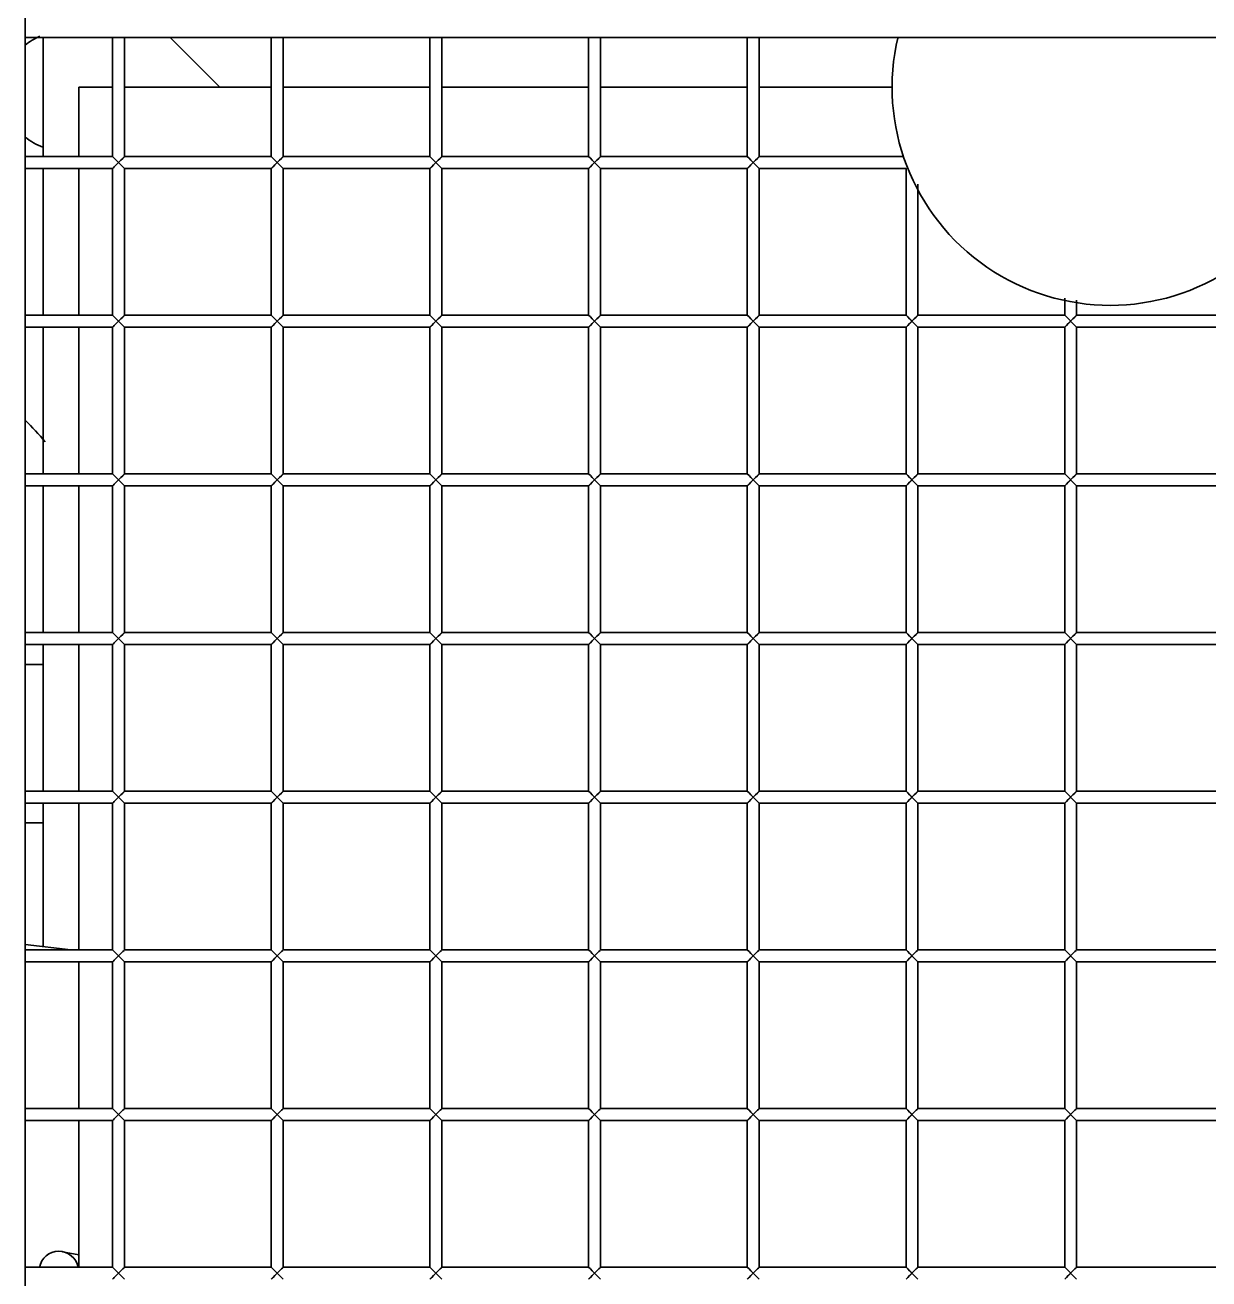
# Model space of a CAD drawing. Header units: millimetres. Extents: x 32496 to 166256, y 3504 to 23939.
# Drawn here: x 47029.1 to 47327.5, y 17152.9 to 17469 of the extents above; entities that cross this region are included whole.
import ezdxf

# ---------------------------------------------------------------- set-up
doc = ezdxf.new("R2010")
doc.units = ezdxf.units.MM
doc.layers.get('0').update_dxf_attribs({"lineweight": 35})

msp = doc.modelspace()

# ---------------------------------------------------------------- linework, layer by layer
at = {"linetype": 'Continuous'}
for p, q in [((47029.14, 17480.849), (47029.14, 16549.849)), ((47029.14, 17465.849), (47655.14, 17465.849)), ((47033.64, 17465.849), (47033.64, 17435.849)), ((47051.14, 17465.849), (47051.14, 17435.849)), ((47054.14, 17465.849), (47054.14, 17435.849)), ((47065.615, 17465.873), (47078.14, 17453.349)), ((47091.14, 17465.849), (47091.14, 17435.849)), ((47094.14, 17465.849), (47094.14, 17435.849)), ((47131.14, 17465.849), (47131.14, 17435.849)), ((47134.14, 17465.849), (47134.14, 17435.849)), ((47171.14, 17465.849), (47171.14, 17435.849)), ((47174.14, 17465.849), (47174.14, 17435.849)), ((47211.14, 17465.849), (47211.14, 17435.849)), ((47214.14, 17465.849), (47214.14, 17435.849)), ((47042.64, 17453.349), (47042.64, 17435.849)), ((47051.14, 17453.349), (47042.64, 17453.349)), ((47091.14, 17453.349), (47054.14, 17453.349)), ((47131.14, 17453.349), (47094.14, 17453.349)), ((47171.14, 17453.349), (47134.14, 17453.349)), ((47211.14, 17453.349), (47174.14, 17453.349)), ((47247.64, 17453.349), (47214.14, 17453.349)), ((47029.14, 17435.849), (47051.14, 17435.849)), ((47051.14, 17432.849), (47054.14, 17435.849)), ((47051.14, 17435.849), (47052.64, 17434.349)), ((47054.14, 17432.849), (47052.64, 17434.349)), ((47054.14, 17435.849), (47091.14, 17435.849)), ((47091.14, 17432.849), (47094.14, 17435.849)), ((47091.14, 17435.849), (47094.14, 17432.849)), ((47094.14, 17435.849), (47131.14, 17435.849)), ((47131.14, 17432.849), (47134.14, 17435.849)), ((47131.14, 17435.849), (47134.14, 17432.849)), ((47134.14, 17435.849), (47171.14, 17435.849)), ((47171.14, 17432.849), (47174.14, 17435.849)), ((47171.14, 17435.849), (47174.14, 17432.849)), ((47174.14, 17435.849), (47211.14, 17435.849)), ((47211.14, 17432.849), (47214.14, 17435.849)), ((47211.14, 17435.849), (47214.14, 17432.849)), ((47214.14, 17435.849), (47250.55, 17435.849)), ((47029.14, 17432.849), (47051.14, 17432.849)), ((47033.64, 17432.849), (47033.64, 17395.849)), ((47042.64, 17432.849), (47042.64, 17395.849)), ((47051.14, 17432.849), (47051.14, 17395.849)), ((47054.14, 17432.849), (47054.14, 17395.849)), ((47054.14, 17432.849), (47091.14, 17432.849)), ((47091.14, 17432.849), (47091.14, 17395.849)), ((47094.14, 17432.849), (47094.14, 17395.849)), ((47094.14, 17432.849), (47131.14, 17432.849)), ((47131.14, 17432.849), (47131.14, 17395.849)), ((47134.14, 17432.849), (47134.14, 17395.849)), ((47134.14, 17432.849), (47171.14, 17432.849)), ((47171.14, 17432.849), (47171.14, 17395.849)), ((47174.14, 17432.849), (47174.14, 17395.849)), ((47174.14, 17432.849), (47211.14, 17432.849)), ((47211.14, 17432.849), (47211.14, 17395.849)), ((47214.14, 17432.849), (47214.14, 17395.849)), ((47214.14, 17432.849), (47251.14, 17432.849)), ((47251.14, 17432.849), (47251.14, 17395.849)), ((47254.14, 17428.908), (47254.14, 17395.849)), ((47291.14, 17400.154), (47291.14, 17395.849)), ((47294.14, 17399.692), (47294.14, 17395.849)), ((47029.14, 17395.849), (47051.14, 17395.849)), ((47051.14, 17392.849), (47054.14, 17395.849)), ((47051.14, 17395.849), (47054.14, 17392.849)), ((47054.14, 17395.849), (47091.14, 17395.849)), ((47091.14, 17392.849), (47094.14, 17395.849)), ((47091.14, 17395.849), (47094.14, 17392.849)), ((47094.14, 17395.849), (47131.14, 17395.849)), ((47131.14, 17392.849), (47134.14, 17395.849)), ((47131.14, 17395.849), (47134.14, 17392.849)), ((47134.14, 17395.849), (47171.14, 17395.849)), ((47171.14, 17392.849), (47174.14, 17395.849)), ((47171.14, 17395.849), (47174.14, 17392.849)), ((47174.14, 17395.849), (47211.14, 17395.849)), ((47211.14, 17392.849), (47214.14, 17395.849)), ((47211.14, 17395.849), (47214.14, 17392.849)), ((47214.14, 17395.849), (47251.14, 17395.849)), ((47251.14, 17392.849), (47254.14, 17395.849)), ((47251.14, 17395.849), (47254.14, 17392.849)), ((47254.14, 17395.849), (47291.14, 17395.849)), ((47291.14, 17392.849), (47294.14, 17395.849)), ((47291.14, 17395.849), (47294.14, 17392.849)), ((47294.14, 17395.849), (47331.14, 17395.849)), ((47029.14, 17392.849), (47051.14, 17392.849)), ((47033.64, 17392.849), (47033.64, 17355.849)), ((47042.64, 17392.849), (47042.64, 17355.849)), ((47051.14, 17392.849), (47051.14, 17355.849)), ((47054.14, 17392.849), (47054.14, 17355.849)), ((47054.14, 17392.849), (47091.14, 17392.849)), ((47091.14, 17392.849), (47091.14, 17355.849)), ((47094.14, 17392.849), (47094.14, 17355.849)), ((47094.14, 17392.849), (47131.14, 17392.849)), ((47131.14, 17392.849), (47131.14, 17355.849)), ((47134.14, 17392.849), (47134.14, 17355.849)), ((47134.14, 17392.849), (47171.14, 17392.849)), ((47171.14, 17392.849), (47171.14, 17355.849)), ((47174.14, 17392.849), (47174.14, 17355.849)), ((47174.14, 17392.849), (47211.14, 17392.849)), ((47211.14, 17392.849), (47211.14, 17355.849)), ((47214.14, 17392.849), (47214.14, 17355.849)), ((47214.14, 17392.849), (47251.14, 17392.849)), ((47251.14, 17392.849), (47251.14, 17355.849)), ((47254.14, 17392.849), (47254.14, 17355.849)), ((47254.14, 17392.849), (47291.14, 17392.849)), ((47291.14, 17392.849), (47291.14, 17355.849)), ((47294.14, 17392.849), (47294.14, 17355.849)), ((47294.14, 17392.849), (47331.14, 17392.849)), ((47029.14, 17355.849), (47051.14, 17355.849)), ((47051.14, 17352.849), (47054.14, 17355.849)), ((47051.14, 17355.849), (47054.14, 17352.849)), ((47054.14, 17355.849), (47091.14, 17355.849)), ((47091.14, 17352.849), (47094.14, 17355.849)), ((47091.14, 17355.849), (47094.14, 17352.849)), ((47094.14, 17355.849), (47131.14, 17355.849)), ((47131.14, 17352.849), (47134.14, 17355.849)), ((47131.14, 17355.849), (47134.14, 17352.849)), ((47134.14, 17355.849), (47171.14, 17355.849)), ((47171.14, 17352.849), (47174.14, 17355.849)), ((47171.14, 17355.849), (47174.14, 17352.849)), ((47174.14, 17355.849), (47211.14, 17355.849)), ((47211.14, 17352.849), (47214.14, 17355.849)), ((47211.14, 17355.849), (47214.14, 17352.849)), ((47214.14, 17355.849), (47251.14, 17355.849)), ((47251.14, 17352.849), (47254.14, 17355.849)), ((47251.14, 17355.849), (47254.14, 17352.849)), ((47254.14, 17355.849), (47291.14, 17355.849)), ((47291.14, 17352.849), (47294.14, 17355.849)), ((47291.14, 17355.849), (47294.14, 17352.849)), ((47294.14, 17355.849), (47331.14, 17355.849)), ((47029.14, 17352.849), (47051.14, 17352.849)), ((47033.64, 17352.849), (47033.64, 17315.849)), ((47042.64, 17352.849), (47042.64, 17315.849)), ((47051.14, 17352.849), (47051.14, 17315.849)), ((47054.14, 17352.849), (47054.14, 17315.849)), ((47054.14, 17352.849), (47091.14, 17352.849)), ((47091.14, 17352.849), (47091.14, 17315.849)), ((47094.14, 17352.849), (47094.14, 17315.849)), ((47094.14, 17352.849), (47131.14, 17352.849)), ((47131.14, 17352.849), (47131.14, 17315.849)), ((47134.14, 17352.849), (47134.14, 17315.849)), ((47134.14, 17352.849), (47171.14, 17352.849)), ((47171.14, 17352.849), (47171.14, 17315.849)), ((47174.14, 17352.849), (47174.14, 17315.849)), ((47174.14, 17352.849), (47211.14, 17352.849)), ((47211.14, 17352.849), (47211.14, 17315.849)), ((47214.14, 17352.849), (47214.14, 17315.849)), ((47214.14, 17352.849), (47251.14, 17352.849)), ((47251.14, 17352.849), (47251.14, 17315.849)), ((47254.14, 17352.849), (47254.14, 17315.849)), ((47254.14, 17352.849), (47291.14, 17352.849)), ((47291.14, 17352.849), (47291.14, 17315.849)), ((47294.14, 17352.849), (47294.14, 17315.849)), ((47294.14, 17352.849), (47331.14, 17352.849)), ((47029.14, 17315.849), (47051.14, 17315.849)), ((47051.14, 17312.849), (47054.14, 17315.849)), ((47051.14, 17315.849), (47054.14, 17312.849)), ((47054.14, 17315.849), (47091.14, 17315.849)), ((47091.14, 17312.849), (47094.14, 17315.849)), ((47091.14, 17315.849), (47094.14, 17312.849)), ((47094.14, 17315.849), (47131.14, 17315.849)), ((47131.14, 17312.849), (47134.14, 17315.849)), ((47131.14, 17315.849), (47134.14, 17312.849)), ((47134.14, 17315.849), (47171.14, 17315.849)), ((47171.14, 17312.849), (47174.14, 17315.849)), ((47171.14, 17315.849), (47174.14, 17312.849)), ((47174.14, 17315.849), (47211.14, 17315.849)), ((47211.14, 17312.849), (47214.14, 17315.849)), ((47211.14, 17315.849), (47214.14, 17312.849)), ((47214.14, 17315.849), (47251.14, 17315.849)), ((47251.14, 17312.849), (47254.14, 17315.849)), ((47251.14, 17315.849), (47254.14, 17312.849)), ((47254.14, 17315.849), (47291.14, 17315.849)), ((47291.14, 17312.849), (47294.14, 17315.849)), ((47291.14, 17315.849), (47294.14, 17312.849)), ((47294.14, 17315.849), (47331.14, 17315.849)), ((47029.14, 17312.849), (47051.14, 17312.849)), ((47033.64, 17312.849), (47033.64, 17275.849)), ((47042.64, 17312.849), (47042.64, 17275.849)), ((47051.14, 17312.849), (47051.14, 17275.849)), ((47054.14, 17312.849), (47091.14, 17312.849)), ((47054.14, 17312.849), (47054.14, 17275.849)), ((47091.14, 17312.849), (47091.14, 17275.849)), ((47094.14, 17312.849), (47131.14, 17312.849)), ((47094.14, 17312.849), (47094.14, 17275.849)), ((47131.14, 17312.849), (47131.14, 17275.849)), ((47134.14, 17312.849), (47171.14, 17312.849)), ((47134.14, 17312.849), (47134.14, 17275.849)), ((47171.14, 17312.849), (47171.14, 17275.849)), ((47174.14, 17312.849), (47211.14, 17312.849)), ((47174.14, 17312.849), (47174.14, 17275.849)), ((47211.14, 17312.849), (47211.14, 17275.849)), ((47214.14, 17312.849), (47251.14, 17312.849)), ((47214.14, 17312.849), (47214.14, 17275.849)), ((47251.14, 17312.849), (47251.14, 17275.849)), ((47254.14, 17312.849), (47291.14, 17312.849)), ((47254.14, 17312.849), (47254.14, 17275.849)), ((47291.14, 17312.849), (47291.14, 17275.849)), ((47294.14, 17312.849), (47331.14, 17312.849)), ((47294.14, 17312.849), (47294.14, 17275.849)), ((47033.64, 17307.849), (47029.14, 17307.849)), ((47029.14, 17275.849), (47051.14, 17275.849)), ((47051.14, 17272.849), (47054.14, 17275.849)), ((47051.14, 17275.849), (47054.14, 17272.849)), ((47054.14, 17275.849), (47091.14, 17275.849)), ((47091.14, 17272.849), (47094.14, 17275.849)), ((47091.14, 17275.849), (47094.14, 17272.849)), ((47094.14, 17275.849), (47131.14, 17275.849)), ((47131.14, 17272.849), (47134.14, 17275.849)), ((47131.14, 17275.849), (47134.14, 17272.849)), ((47134.14, 17275.849), (47171.14, 17275.849)), ((47171.14, 17272.849), (47174.14, 17275.849)), ((47171.14, 17275.849), (47174.14, 17272.849)), ((47174.14, 17275.849), (47211.14, 17275.849)), ((47211.14, 17272.849), (47214.14, 17275.849)), ((47211.14, 17275.849), (47214.14, 17272.849)), ((47214.14, 17275.849), (47251.14, 17275.849)), ((47251.14, 17272.849), (47254.14, 17275.849)), ((47251.14, 17275.849), (47254.14, 17272.849)), ((47254.14, 17275.849), (47291.14, 17275.849)), ((47291.14, 17272.849), (47294.14, 17275.849)), ((47291.14, 17275.849), (47294.14, 17272.849)), ((47294.14, 17275.849), (47331.14, 17275.849)), ((47029.14, 17272.849), (47051.14, 17272.849)), ((47033.64, 17272.849), (47033.64, 17236.654)), ((47042.64, 17272.849), (47042.64, 17235.849)), ((47051.14, 17272.849), (47051.14, 17235.849)), ((47054.14, 17272.849), (47091.14, 17272.849)), ((47054.14, 17272.849), (47054.14, 17235.849)), ((47091.14, 17272.849), (47091.14, 17235.849)), ((47094.14, 17272.849), (47131.14, 17272.849)), ((47094.14, 17272.849), (47094.14, 17235.849)), ((47131.14, 17272.849), (47131.14, 17235.849)), ((47134.14, 17272.849), (47171.14, 17272.849)), ((47134.14, 17272.849), (47134.14, 17235.849)), ((47171.14, 17272.849), (47171.14, 17235.849)), ((47174.14, 17272.849), (47211.14, 17272.849)), ((47174.14, 17272.849), (47174.14, 17235.849)), ((47211.14, 17272.849), (47211.14, 17235.849)), ((47214.14, 17272.849), (47251.14, 17272.849)), ((47214.14, 17272.849), (47214.14, 17235.849)), ((47251.14, 17272.849), (47251.14, 17235.849)), ((47254.14, 17272.849), (47291.14, 17272.849)), ((47254.14, 17272.849), (47254.14, 17235.849)), ((47291.14, 17272.849), (47291.14, 17235.849)), ((47294.14, 17272.849), (47331.14, 17272.849)), ((47294.14, 17272.849), (47294.14, 17235.849)), ((47029.14, 17267.849), (47033.64, 17267.849)), ((47029.14, 17237.175), (47040.594, 17235.849)), ((47029.14, 17235.849), (47051.14, 17235.849)), ((47051.14, 17232.849), (47054.14, 17235.849)), ((47051.14, 17235.849), (47054.14, 17232.849)), ((47054.14, 17235.849), (47091.14, 17235.849)), ((47091.14, 17232.849), (47094.14, 17235.849)), ((47091.14, 17235.849), (47094.14, 17232.849)), ((47094.14, 17235.849), (47131.14, 17235.849)), ((47131.14, 17232.849), (47134.14, 17235.849)), ((47131.14, 17235.849), (47134.14, 17232.849)), ((47134.14, 17235.849), (47171.14, 17235.849)), ((47171.14, 17232.849), (47174.14, 17235.849)), ((47171.14, 17235.849), (47174.14, 17232.849)), ((47174.14, 17235.849), (47211.14, 17235.849)), ((47211.14, 17232.849), (47214.14, 17235.849)), ((47211.14, 17235.849), (47214.14, 17232.849)), ((47214.14, 17235.849), (47251.14, 17235.849)), ((47251.14, 17232.849), (47254.14, 17235.849)), ((47251.14, 17235.849), (47254.14, 17232.849)), ((47254.14, 17235.849), (47291.14, 17235.849)), ((47291.14, 17232.849), (47294.14, 17235.849)), ((47291.14, 17235.849), (47294.14, 17232.849)), ((47294.14, 17235.849), (47331.14, 17235.849)), ((47029.14, 17232.849), (47051.14, 17232.849)), ((47042.64, 17232.849), (47042.64, 17195.849)), ((47051.14, 17232.849), (47051.14, 17195.849)), ((47054.14, 17232.849), (47091.14, 17232.849)), ((47054.14, 17232.849), (47054.14, 17195.849)), ((47091.14, 17232.849), (47091.14, 17195.849)), ((47094.14, 17232.849), (47131.14, 17232.849)), ((47094.14, 17232.849), (47094.14, 17195.849)), ((47131.14, 17232.849), (47131.14, 17195.849)), ((47134.14, 17232.849), (47171.14, 17232.849)), ((47134.14, 17232.849), (47134.14, 17195.849)), ((47171.14, 17232.849), (47171.14, 17195.849)), ((47174.14, 17232.849), (47211.14, 17232.849)), ((47174.14, 17232.849), (47174.14, 17195.849)), ((47211.14, 17232.849), (47211.14, 17195.849)), ((47214.14, 17232.849), (47251.14, 17232.849)), ((47214.14, 17232.849), (47214.14, 17195.849)), ((47251.14, 17232.849), (47251.14, 17195.849)), ((47254.14, 17232.849), (47291.14, 17232.849)), ((47254.14, 17232.849), (47254.14, 17195.849)), ((47291.14, 17232.849), (47291.14, 17195.849)), ((47294.14, 17232.849), (47331.14, 17232.849)), ((47294.14, 17232.849), (47294.14, 17195.849)), ((47029.14, 17195.849), (47051.14, 17195.849)), ((47051.14, 17192.849), (47054.14, 17195.849)), ((47051.14, 17195.849), (47054.14, 17192.849)), ((47054.14, 17195.849), (47091.14, 17195.849)), ((47091.14, 17192.849), (47094.14, 17195.849)), ((47091.14, 17195.849), (47094.14, 17192.849)), ((47094.14, 17195.849), (47131.14, 17195.849)), ((47131.14, 17192.849), (47134.14, 17195.849)), ((47131.14, 17195.849), (47134.14, 17192.849)), ((47134.14, 17195.849), (47171.14, 17195.849)), ((47171.14, 17192.849), (47174.14, 17195.849)), ((47171.14, 17195.849), (47174.14, 17192.849)), ((47174.14, 17195.849), (47211.14, 17195.849)), ((47211.14, 17192.849), (47214.14, 17195.849)), ((47211.14, 17195.849), (47214.14, 17192.849)), ((47214.14, 17195.849), (47251.14, 17195.849)), ((47251.14, 17192.849), (47254.14, 17195.849)), ((47251.14, 17195.849), (47254.14, 17192.849)), ((47254.14, 17195.849), (47291.14, 17195.849)), ((47291.14, 17192.849), (47294.14, 17195.849)), ((47291.14, 17195.849), (47294.14, 17192.849)), ((47294.14, 17195.849), (47331.14, 17195.849)), ((47029.14, 17192.849), (47051.14, 17192.849)), ((47042.64, 17192.849), (47042.64, 17155.849)), ((47051.14, 17192.849), (47051.14, 17155.849)), ((47054.14, 17192.849), (47091.14, 17192.849)), ((47054.14, 17192.849), (47054.14, 17155.849)), ((47091.14, 17192.849), (47091.14, 17155.849)), ((47094.14, 17192.849), (47131.14, 17192.849)), ((47094.14, 17192.849), (47094.14, 17155.849)), ((47131.14, 17192.849), (47131.14, 17155.849)), ((47134.14, 17192.849), (47171.14, 17192.849)), ((47134.14, 17192.849), (47134.14, 17155.849)), ((47171.14, 17192.849), (47171.14, 17155.849)), ((47174.14, 17192.849), (47211.14, 17192.849)), ((47174.14, 17192.849), (47174.14, 17155.849)), ((47211.14, 17192.849), (47211.14, 17155.849)), ((47214.14, 17192.849), (47251.14, 17192.849)), ((47214.14, 17192.849), (47214.14, 17155.849)), ((47251.14, 17192.849), (47251.14, 17155.849)), ((47254.14, 17192.849), (47291.14, 17192.849)), ((47254.14, 17192.849), (47254.14, 17155.849)), ((47291.14, 17192.849), (47291.14, 17155.849)), ((47294.14, 17192.849), (47331.14, 17192.849)), ((47294.14, 17192.849), (47294.14, 17155.849)), ((47038.554, 17159.775), (47042.64, 17158.981)), ((47029.14, 17155.849), (47051.14, 17155.849)), ((47051.14, 17152.849), (47054.14, 17155.849)), ((47051.14, 17155.849), (47054.14, 17152.849)), ((47054.14, 17155.849), (47091.14, 17155.849)), ((47091.14, 17152.849), (47094.14, 17155.849)), ((47091.14, 17155.849), (47094.14, 17152.849)), ((47094.14, 17155.849), (47131.14, 17155.849)), ((47131.14, 17152.849), (47134.14, 17155.849)), ((47131.14, 17155.849), (47134.14, 17152.849)), ((47134.14, 17155.849), (47171.14, 17155.849)), ((47171.14, 17152.849), (47174.14, 17155.849)), ((47171.14, 17155.849), (47174.14, 17152.849)), ((47174.14, 17155.849), (47211.14, 17155.849)), ((47211.14, 17152.849), (47214.14, 17155.849)), ((47211.14, 17155.849), (47214.14, 17152.849)), ((47214.14, 17155.849), (47251.14, 17155.849)), ((47251.14, 17152.849), (47254.14, 17155.849)), ((47251.14, 17155.849), (47254.14, 17152.849)), ((47254.14, 17155.849), (47291.14, 17155.849)), ((47291.14, 17152.849), (47294.14, 17155.849)), ((47291.14, 17155.849), (47294.14, 17152.849)), ((47294.14, 17155.849), (47331.14, 17155.849))]:
    msp.add_line(p, q, dxfattribs=at)
for points in [[(47052.64, 17434.349), (47052.049, 17433.758), (47051.579, 17433.288), (47051.254, 17432.963)], [(47051.255, 17435.733), (47051.57, 17435.418), (47052.06, 17434.929), (47053.229, 17433.759)], [(47052.64, 17434.349), (47053.227, 17434.936), (47053.702, 17435.411), (47054.025, 17435.734)], [(47054.024, 17432.965), (47053.701, 17433.287), (47053.229, 17433.759)], [(47091.14, 17435.849), (47091.57, 17435.418), (47092.06, 17434.929), (47093.229, 17433.759)], [(47092.64, 17434.349), (47092.049, 17433.758), (47091.579, 17433.288), (47091.254, 17432.963)], [(47092.64, 17434.349), (47093.227, 17434.936), (47093.702, 17435.411), (47094.025, 17435.734)], [(47094.024, 17432.965), (47093.701, 17433.287), (47093.229, 17433.759)], [(47131.14, 17435.849), (47131.57, 17435.418), (47132.06, 17434.929), (47133.229, 17433.759)], [(47132.64, 17434.349), (47132.049, 17433.758), (47131.579, 17433.288), (47131.254, 17432.963)], [(47132.64, 17434.349), (47133.227, 17434.936), (47133.702, 17435.411), (47134.025, 17435.734)], [(47134.024, 17432.965), (47133.701, 17433.287), (47133.229, 17433.759)], [(47171.14, 17435.849), (47171.57, 17435.418), (47172.06, 17434.929), (47173.229, 17433.759)], [(47172.64, 17434.349), (47172.049, 17433.758), (47171.579, 17433.288), (47171.254, 17432.963)], [(47172.64, 17434.349), (47173.227, 17434.936), (47173.702, 17435.411), (47174.025, 17435.734)], [(47174.024, 17432.965), (47173.701, 17433.287), (47173.229, 17433.759)], [(47211.14, 17435.849), (47211.57, 17435.418), (47212.06, 17434.929), (47213.229, 17433.759)], [(47212.64, 17434.349), (47212.049, 17433.758), (47211.579, 17433.288), (47211.254, 17432.963)], [(47212.64, 17434.349), (47213.227, 17434.936), (47213.702, 17435.411), (47214.025, 17435.734)], [(47214.024, 17432.965), (47213.701, 17433.287), (47213.229, 17433.759)], [(47051.14, 17395.849), (47051.57, 17395.418), (47052.06, 17394.929), (47053.229, 17393.759)], [(47052.64, 17394.349), (47053.227, 17394.936), (47053.702, 17395.411), (47054.025, 17395.734)], [(47091.14, 17395.849), (47091.57, 17395.418), (47092.06, 17394.929), (47093.229, 17393.759)], [(47092.64, 17394.349), (47093.227, 17394.936), (47093.702, 17395.411), (47094.025, 17395.734)], [(47131.14, 17395.849), (47131.57, 17395.418), (47132.06, 17394.929), (47133.229, 17393.759)], [(47132.64, 17394.349), (47133.227, 17394.936), (47133.702, 17395.411), (47134.025, 17395.734)], [(47171.14, 17395.849), (47171.57, 17395.418), (47172.06, 17394.929), (47173.229, 17393.759)], [(47172.64, 17394.349), (47173.227, 17394.936), (47173.702, 17395.411), (47174.025, 17395.734)], [(47211.14, 17395.849), (47211.57, 17395.418), (47212.06, 17394.929), (47213.229, 17393.759)], [(47212.64, 17394.349), (47213.227, 17394.936), (47213.702, 17395.411), (47214.025, 17395.734)], [(47251.14, 17395.849), (47251.57, 17395.418), (47252.06, 17394.929), (47253.229, 17393.759)], [(47252.64, 17394.349), (47253.227, 17394.936), (47253.702, 17395.411), (47254.025, 17395.734)], [(47291.14, 17395.849), (47291.57, 17395.418), (47292.06, 17394.929), (47293.229, 17393.759)], [(47292.64, 17394.349), (47293.227, 17394.936), (47293.702, 17395.411), (47294.025, 17395.734)], [(47052.64, 17394.349), (47052.049, 17393.758), (47051.579, 17393.288), (47051.254, 17392.963)], [(47054.024, 17392.965), (47053.701, 17393.287), (47053.229, 17393.759)], [(47092.64, 17394.349), (47092.049, 17393.758), (47091.579, 17393.288), (47091.254, 17392.963)], [(47094.024, 17392.965), (47093.701, 17393.287), (47093.229, 17393.759)], [(47132.64, 17394.349), (47132.049, 17393.758), (47131.579, 17393.288), (47131.254, 17392.963)], [(47134.024, 17392.965), (47133.701, 17393.287), (47133.229, 17393.759)], [(47172.64, 17394.349), (47172.049, 17393.758), (47171.579, 17393.288), (47171.254, 17392.963)], [(47174.024, 17392.965), (47173.701, 17393.287), (47173.229, 17393.759)], [(47212.64, 17394.349), (47212.049, 17393.758), (47211.579, 17393.288), (47211.254, 17392.963)], [(47214.024, 17392.965), (47213.701, 17393.287), (47213.229, 17393.759)], [(47252.64, 17394.349), (47252.049, 17393.758), (47251.579, 17393.288), (47251.254, 17392.963)], [(47254.024, 17392.965), (47253.701, 17393.287), (47253.229, 17393.759)], [(47292.64, 17394.349), (47292.049, 17393.758), (47291.579, 17393.288), (47291.254, 17392.963)], [(47294.024, 17392.965), (47293.701, 17393.287), (47293.229, 17393.759)], [(47051.14, 17355.849), (47051.57, 17355.418), (47052.06, 17354.929), (47053.229, 17353.759)], [(47052.64, 17354.349), (47052.049, 17353.758), (47051.579, 17353.288), (47051.254, 17352.963)], [(47052.64, 17354.349), (47053.227, 17354.936), (47053.702, 17355.411), (47054.025, 17355.734)], [(47091.14, 17355.849), (47091.57, 17355.418), (47092.06, 17354.929), (47093.229, 17353.759)], [(47092.64, 17354.349), (47092.049, 17353.758), (47091.579, 17353.288), (47091.254, 17352.963)], [(47092.64, 17354.349), (47093.227, 17354.936), (47093.702, 17355.411), (47094.025, 17355.734)], [(47131.14, 17355.849), (47131.57, 17355.418), (47132.06, 17354.929), (47133.229, 17353.759)], [(47132.64, 17354.349), (47132.049, 17353.758), (47131.579, 17353.288), (47131.254, 17352.963)], [(47132.64, 17354.349), (47133.227, 17354.936), (47133.702, 17355.411), (47134.025, 17355.734)], [(47171.14, 17355.849), (47171.57, 17355.418), (47172.06, 17354.929), (47173.229, 17353.759)], [(47172.64, 17354.349), (47172.049, 17353.758), (47171.579, 17353.288), (47171.254, 17352.963)], [(47172.64, 17354.349), (47173.227, 17354.936), (47173.702, 17355.411), (47174.025, 17355.734)], [(47211.14, 17355.849), (47211.57, 17355.418), (47212.06, 17354.929), (47213.229, 17353.759)], [(47212.64, 17354.349), (47212.049, 17353.758), (47211.579, 17353.288), (47211.254, 17352.963)], [(47212.64, 17354.349), (47213.227, 17354.936), (47213.702, 17355.411), (47214.025, 17355.734)], [(47251.14, 17355.849), (47251.57, 17355.418), (47252.06, 17354.929), (47253.229, 17353.759)], [(47252.64, 17354.349), (47252.049, 17353.758), (47251.579, 17353.288), (47251.254, 17352.963)], [(47252.64, 17354.349), (47253.227, 17354.936), (47253.702, 17355.411), (47254.025, 17355.734)], [(47291.14, 17355.849), (47291.57, 17355.418), (47292.06, 17354.929), (47293.229, 17353.759)], [(47292.64, 17354.349), (47292.049, 17353.758), (47291.579, 17353.288), (47291.254, 17352.963)], [(47292.64, 17354.349), (47293.227, 17354.936), (47293.702, 17355.411), (47294.025, 17355.734)], [(47054.024, 17352.965), (47053.701, 17353.287), (47053.229, 17353.759)], [(47094.024, 17352.965), (47093.701, 17353.287), (47093.229, 17353.759)], [(47134.024, 17352.965), (47133.701, 17353.287), (47133.229, 17353.759)], [(47174.024, 17352.965), (47173.701, 17353.287), (47173.229, 17353.759)], [(47214.024, 17352.965), (47213.701, 17353.287), (47213.229, 17353.759)], [(47254.024, 17352.965), (47253.701, 17353.287), (47253.229, 17353.759)], [(47294.024, 17352.965), (47293.701, 17353.287), (47293.229, 17353.759)], [(47051.14, 17315.849), (47051.57, 17315.418), (47052.06, 17314.929), (47053.229, 17313.759)], [(47052.64, 17314.349), (47052.049, 17313.758), (47051.579, 17313.288), (47051.254, 17312.963)], [(47052.64, 17314.349), (47053.227, 17314.936), (47053.702, 17315.411), (47054.025, 17315.734)], [(47054.024, 17312.965), (47053.701, 17313.287), (47053.229, 17313.759)], [(47091.14, 17315.849), (47091.57, 17315.418), (47092.06, 17314.929), (47093.229, 17313.759)], [(47092.64, 17314.349), (47092.049, 17313.758), (47091.579, 17313.288), (47091.254, 17312.963)], [(47092.64, 17314.349), (47093.227, 17314.936), (47093.702, 17315.411), (47094.025, 17315.734)], [(47094.024, 17312.965), (47093.701, 17313.287), (47093.229, 17313.759)], [(47131.14, 17315.849), (47131.57, 17315.418), (47132.06, 17314.929), (47133.229, 17313.759)], [(47132.64, 17314.349), (47132.049, 17313.758), (47131.579, 17313.288), (47131.254, 17312.963)], [(47132.64, 17314.349), (47133.227, 17314.936), (47133.702, 17315.411), (47134.025, 17315.734)], [(47134.024, 17312.965), (47133.701, 17313.287), (47133.229, 17313.759)], [(47171.14, 17315.849), (47171.57, 17315.418), (47172.06, 17314.929), (47173.229, 17313.759)], [(47172.64, 17314.349), (47172.049, 17313.758), (47171.579, 17313.288), (47171.254, 17312.963)], [(47172.64, 17314.349), (47173.227, 17314.936), (47173.702, 17315.411), (47174.025, 17315.734)], [(47174.024, 17312.965), (47173.701, 17313.287), (47173.229, 17313.759)], [(47211.14, 17315.849), (47211.57, 17315.418), (47212.06, 17314.929), (47213.229, 17313.759)], [(47212.64, 17314.349), (47212.049, 17313.758), (47211.579, 17313.288), (47211.254, 17312.963)], [(47212.64, 17314.349), (47213.227, 17314.936), (47213.702, 17315.411), (47214.025, 17315.734)], [(47214.024, 17312.965), (47213.701, 17313.287), (47213.229, 17313.759)], [(47251.14, 17315.849), (47251.57, 17315.418), (47252.06, 17314.929), (47253.229, 17313.759)], [(47252.64, 17314.349), (47252.049, 17313.758), (47251.579, 17313.288), (47251.254, 17312.963)], [(47252.64, 17314.349), (47253.227, 17314.936), (47253.702, 17315.411), (47254.025, 17315.734)], [(47254.024, 17312.965), (47253.701, 17313.287), (47253.229, 17313.759)], [(47291.14, 17315.849), (47291.57, 17315.418), (47292.06, 17314.929), (47293.229, 17313.759)], [(47292.64, 17314.349), (47292.049, 17313.758), (47291.579, 17313.288), (47291.254, 17312.963)], [(47292.64, 17314.349), (47293.227, 17314.936), (47293.702, 17315.411), (47294.025, 17315.734)], [(47294.024, 17312.965), (47293.701, 17313.287), (47293.229, 17313.759)], [(47051.14, 17275.849), (47051.57, 17275.418), (47052.06, 17274.929), (47053.229, 17273.759)], [(47052.64, 17274.349), (47053.227, 17274.936), (47053.702, 17275.411), (47054.025, 17275.734)], [(47091.14, 17275.849), (47091.57, 17275.418), (47092.06, 17274.929), (47093.229, 17273.759)], [(47092.64, 17274.349), (47093.227, 17274.936), (47093.702, 17275.411), (47094.025, 17275.734)], [(47131.14, 17275.849), (47131.57, 17275.418), (47132.06, 17274.929), (47133.229, 17273.759)], [(47132.64, 17274.349), (47133.227, 17274.936), (47133.702, 17275.411), (47134.025, 17275.734)], [(47171.14, 17275.849), (47171.57, 17275.418), (47172.06, 17274.929), (47173.229, 17273.759)], [(47172.64, 17274.349), (47173.227, 17274.936), (47173.702, 17275.411), (47174.025, 17275.734)], [(47211.14, 17275.849), (47211.57, 17275.418), (47212.06, 17274.929), (47213.229, 17273.759)], [(47212.64, 17274.349), (47213.227, 17274.936), (47213.702, 17275.411), (47214.025, 17275.734)], [(47251.14, 17275.849), (47251.57, 17275.418), (47252.06, 17274.929), (47253.229, 17273.759)], [(47252.64, 17274.349), (47253.227, 17274.936), (47253.702, 17275.411), (47254.025, 17275.734)], [(47291.14, 17275.849), (47291.57, 17275.418), (47292.06, 17274.929), (47293.229, 17273.759)], [(47292.64, 17274.349), (47293.227, 17274.936), (47293.702, 17275.411), (47294.025, 17275.734)], [(47052.64, 17274.349), (47052.049, 17273.758), (47051.579, 17273.288), (47051.254, 17272.963)], [(47054.024, 17272.965), (47053.701, 17273.287), (47053.229, 17273.759)], [(47092.64, 17274.349), (47092.049, 17273.758), (47091.579, 17273.288), (47091.254, 17272.963)], [(47094.024, 17272.965), (47093.701, 17273.287), (47093.229, 17273.759)], [(47132.64, 17274.349), (47132.049, 17273.758), (47131.579, 17273.288), (47131.254, 17272.963)], [(47134.024, 17272.965), (47133.701, 17273.287), (47133.229, 17273.759)], [(47172.64, 17274.349), (47172.049, 17273.758), (47171.579, 17273.288), (47171.254, 17272.963)], [(47174.024, 17272.965), (47173.701, 17273.287), (47173.229, 17273.759)], [(47212.64, 17274.349), (47212.049, 17273.758), (47211.579, 17273.288), (47211.254, 17272.963)], [(47214.024, 17272.965), (47213.701, 17273.287), (47213.229, 17273.759)], [(47252.64, 17274.349), (47252.049, 17273.758), (47251.579, 17273.288), (47251.254, 17272.963)], [(47254.024, 17272.965), (47253.701, 17273.287), (47253.229, 17273.759)], [(47292.64, 17274.349), (47292.049, 17273.758), (47291.579, 17273.288), (47291.254, 17272.963)], [(47294.024, 17272.965), (47293.701, 17273.287), (47293.229, 17273.759)], [(47051.14, 17235.849), (47051.57, 17235.418), (47052.06, 17234.929), (47053.229, 17233.759)], [(47052.64, 17234.349), (47052.049, 17233.758), (47051.579, 17233.288), (47051.254, 17232.963)], [(47052.64, 17234.349), (47053.227, 17234.936), (47053.702, 17235.411), (47054.025, 17235.734)], [(47091.14, 17235.849), (47091.57, 17235.418), (47092.06, 17234.929), (47093.229, 17233.759)], [(47092.64, 17234.349), (47092.049, 17233.758), (47091.579, 17233.288), (47091.254, 17232.963)], [(47092.64, 17234.349), (47093.227, 17234.936), (47093.702, 17235.411), (47094.025, 17235.734)], [(47131.14, 17235.849), (47131.57, 17235.418), (47132.06, 17234.929), (47133.229, 17233.759)], [(47132.64, 17234.349), (47132.049, 17233.758), (47131.579, 17233.288), (47131.254, 17232.963)], [(47132.64, 17234.349), (47133.227, 17234.936), (47133.702, 17235.411), (47134.025, 17235.734)], [(47171.14, 17235.849), (47171.57, 17235.418), (47172.06, 17234.929), (47173.229, 17233.759)], [(47172.64, 17234.349), (47172.049, 17233.758), (47171.579, 17233.288), (47171.254, 17232.963)], [(47172.64, 17234.349), (47173.227, 17234.936), (47173.702, 17235.411), (47174.025, 17235.734)], [(47211.14, 17235.849), (47211.57, 17235.418), (47212.06, 17234.929), (47213.229, 17233.759)], [(47212.64, 17234.349), (47212.049, 17233.758), (47211.579, 17233.288), (47211.254, 17232.963)], [(47212.64, 17234.349), (47213.227, 17234.936), (47213.702, 17235.411), (47214.025, 17235.734)], [(47251.14, 17235.849), (47251.57, 17235.418), (47252.06, 17234.929), (47253.229, 17233.759)], [(47252.64, 17234.349), (47252.049, 17233.758), (47251.579, 17233.288), (47251.254, 17232.963)], [(47252.64, 17234.349), (47253.227, 17234.936), (47253.702, 17235.411), (47254.025, 17235.734)], [(47291.14, 17235.849), (47291.57, 17235.418), (47292.06, 17234.929), (47293.229, 17233.759)], [(47292.64, 17234.349), (47292.049, 17233.758), (47291.579, 17233.288), (47291.254, 17232.963)], [(47292.64, 17234.349), (47293.227, 17234.936), (47293.702, 17235.411), (47294.025, 17235.734)], [(47054.024, 17232.965), (47053.701, 17233.287), (47053.229, 17233.759)], [(47094.024, 17232.965), (47093.701, 17233.287), (47093.229, 17233.759)], [(47134.024, 17232.965), (47133.701, 17233.287), (47133.229, 17233.759)], [(47174.024, 17232.965), (47173.701, 17233.287), (47173.229, 17233.759)], [(47214.024, 17232.965), (47213.701, 17233.287), (47213.229, 17233.759)], [(47254.024, 17232.965), (47253.701, 17233.287), (47253.229, 17233.759)], [(47294.024, 17232.965), (47293.701, 17233.287), (47293.229, 17233.759)], [(47051.14, 17195.849), (47051.57, 17195.418), (47052.06, 17194.929), (47053.229, 17193.759)], [(47052.64, 17194.349), (47052.049, 17193.758), (47051.579, 17193.288), (47051.254, 17192.963)], [(47052.64, 17194.349), (47053.227, 17194.936), (47053.702, 17195.411), (47054.025, 17195.734)], [(47054.024, 17192.965), (47053.701, 17193.287), (47053.229, 17193.759)], [(47091.14, 17195.849), (47091.57, 17195.418), (47092.06, 17194.929), (47093.229, 17193.759)], [(47092.64, 17194.349), (47092.049, 17193.758), (47091.579, 17193.288), (47091.254, 17192.963)], [(47092.64, 17194.349), (47093.227, 17194.936), (47093.702, 17195.411), (47094.025, 17195.734)], [(47094.024, 17192.965), (47093.701, 17193.287), (47093.229, 17193.759)], [(47131.14, 17195.849), (47131.57, 17195.418), (47132.06, 17194.929), (47133.229, 17193.759)], [(47132.64, 17194.349), (47132.049, 17193.758), (47131.579, 17193.288), (47131.254, 17192.963)], [(47132.64, 17194.349), (47133.227, 17194.936), (47133.702, 17195.411), (47134.025, 17195.734)], [(47134.024, 17192.965), (47133.701, 17193.287), (47133.229, 17193.759)], [(47171.14, 17195.849), (47171.57, 17195.418), (47172.06, 17194.929), (47173.229, 17193.759)], [(47172.64, 17194.349), (47172.049, 17193.758), (47171.579, 17193.288), (47171.254, 17192.963)], [(47172.64, 17194.349), (47173.227, 17194.936), (47173.702, 17195.411), (47174.025, 17195.734)], [(47174.024, 17192.965), (47173.701, 17193.287), (47173.229, 17193.759)], [(47211.14, 17195.849), (47211.57, 17195.418), (47212.06, 17194.929), (47213.229, 17193.759)], [(47212.64, 17194.349), (47212.049, 17193.758), (47211.579, 17193.288), (47211.254, 17192.963)], [(47212.64, 17194.349), (47213.227, 17194.936), (47213.702, 17195.411), (47214.025, 17195.734)], [(47214.024, 17192.965), (47213.701, 17193.287), (47213.229, 17193.759)], [(47251.14, 17195.849), (47251.57, 17195.418), (47252.06, 17194.929), (47253.229, 17193.759)], [(47252.64, 17194.349), (47252.049, 17193.758), (47251.579, 17193.288), (47251.254, 17192.963)], [(47252.64, 17194.349), (47253.227, 17194.936), (47253.702, 17195.411), (47254.025, 17195.734)], [(47254.024, 17192.965), (47253.701, 17193.287), (47253.229, 17193.759)], [(47291.14, 17195.849), (47291.57, 17195.418), (47292.06, 17194.929), (47293.229, 17193.759)], [(47292.64, 17194.349), (47292.049, 17193.758), (47291.579, 17193.288), (47291.254, 17192.963)], [(47292.64, 17194.349), (47293.227, 17194.936), (47293.702, 17195.411), (47294.025, 17195.734)], [(47294.024, 17192.965), (47293.701, 17193.287), (47293.229, 17193.759)], [(47051.14, 17155.849), (47051.57, 17155.418), (47052.06, 17154.929), (47053.229, 17153.759)], [(47052.64, 17154.349), (47053.227, 17154.936), (47053.702, 17155.411), (47054.025, 17155.734)], [(47091.14, 17155.849), (47091.57, 17155.418), (47092.06, 17154.929), (47093.229, 17153.759)], [(47092.64, 17154.349), (47093.227, 17154.936), (47093.702, 17155.411), (47094.025, 17155.734)], [(47131.14, 17155.849), (47131.57, 17155.418), (47132.06, 17154.929), (47133.229, 17153.759)], [(47132.64, 17154.349), (47133.227, 17154.936), (47133.702, 17155.411), (47134.025, 17155.734)], [(47171.14, 17155.849), (47171.57, 17155.418), (47172.06, 17154.929), (47173.229, 17153.759)], [(47172.64, 17154.349), (47173.227, 17154.936), (47173.702, 17155.411), (47174.025, 17155.734)], [(47211.14, 17155.849), (47211.57, 17155.418), (47212.06, 17154.929), (47213.229, 17153.759)], [(47212.64, 17154.349), (47213.227, 17154.936), (47213.702, 17155.411), (47214.025, 17155.734)], [(47251.14, 17155.849), (47251.57, 17155.418), (47252.06, 17154.929), (47253.229, 17153.759)], [(47252.64, 17154.349), (47253.227, 17154.936), (47253.702, 17155.411), (47254.025, 17155.734)], [(47291.14, 17155.849), (47291.57, 17155.418), (47292.06, 17154.929), (47293.229, 17153.759)], [(47292.64, 17154.349), (47293.227, 17154.936), (47293.702, 17155.411), (47294.025, 17155.734)], [(47052.64, 17154.349), (47052.049, 17153.758), (47051.579, 17153.288), (47051.254, 17152.963)], [(47054.024, 17152.965), (47053.701, 17153.287), (47053.229, 17153.759)], [(47092.64, 17154.349), (47092.049, 17153.758), (47091.579, 17153.288), (47091.254, 17152.963)], [(47094.024, 17152.965), (47093.701, 17153.287), (47093.229, 17153.759)], [(47132.64, 17154.349), (47132.049, 17153.758), (47131.579, 17153.288), (47131.254, 17152.963)], [(47134.024, 17152.965), (47133.701, 17153.287), (47133.229, 17153.759)], [(47172.64, 17154.349), (47172.049, 17153.758), (47171.579, 17153.288), (47171.254, 17152.963)], [(47174.024, 17152.965), (47173.701, 17153.287), (47173.229, 17153.759)], [(47212.64, 17154.349), (47212.049, 17153.758), (47211.579, 17153.288), (47211.254, 17152.963)], [(47214.024, 17152.965), (47213.701, 17153.287), (47213.229, 17153.759)], [(47252.64, 17154.349), (47252.049, 17153.758), (47251.579, 17153.288), (47251.254, 17152.963)], [(47254.024, 17152.965), (47253.701, 17153.287), (47253.229, 17153.759)], [(47292.64, 17154.349), (47292.049, 17153.758), (47291.579, 17153.288), (47291.254, 17152.963)], [(47294.024, 17152.965), (47293.701, 17153.287), (47293.229, 17153.759)]]:
    msp.add_lwpolyline(points, dxfattribs=at)
for centre, radius, start, end in [((47038.64, 17452.349), 15, 112.82797, 129.56696), ((47302.64, 17453.349), 55, 166.66914, 13.32566), ((47038.64, 17452.349), 15, 230.51455, 250.11219), ((46967.64, 17307.849), 87, 40.13771, 45.01523), ((47037.6, 17154.867), 5, 11.88326, 169)]:
    msp.add_arc(centre, radius, start, end, dxfattribs=at)

doc.saveas('drawing.dxf')
